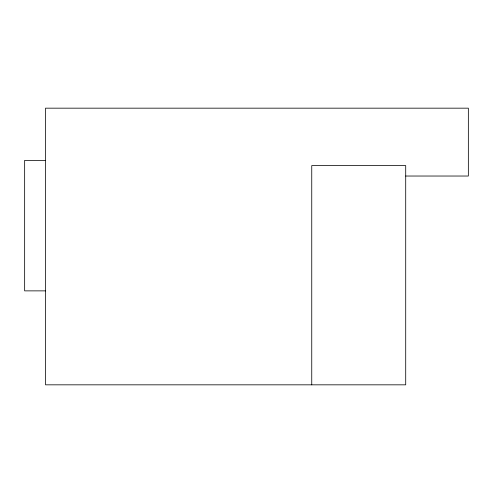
<?xml version="1.0" encoding="UTF-8"?>
<svg xmlns="http://www.w3.org/2000/svg" width="493" height="493" viewBox="0 0 493 493"><rect width="100%" height="100%" fill="white"/><g stroke="black" fill="none" stroke-linecap="round" stroke-linejoin="round"><path stroke-width="0.74" d="M45.529 160.373L24.65 160.373L24.65 290.87L45.529 290.87M405.708 176.032L468.35 176.032L468.35 108.17L45.529 108.17L45.529 384.83L405.708 384.83L405.708 165.593L311.749 165.593L311.749 384.83"/></g></svg>
